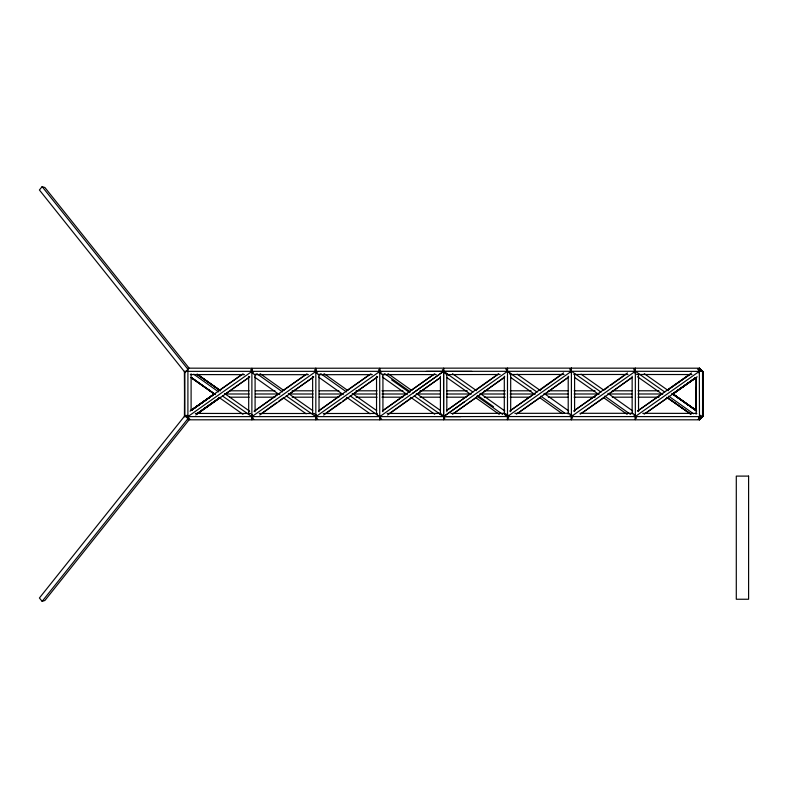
<?xml version="1.0" encoding="UTF-8"?>
<svg xmlns="http://www.w3.org/2000/svg" width="788" height="788" viewBox="0 0 788 788"><rect width="100%" height="100%" fill="white"/><g stroke="black" fill="none" stroke-linecap="round" stroke-linejoin="round"><path stroke-width="1.18" d="M460.783 416.606L184.707 416.616L184.49 371.414L184.51 416.625L184.717 371.365L507.482 371.315L507.492 368.114L699.527 368.203M191.1 410.499L191.11 373.808M248.693 414.242L248.693 376.359M253.736 419.295L251.914 416.665L251.904 414.557L251.884 419.886L251.894 368.272L187.918 368.163L187.899 419.807L699.488 419.817L699.33 368.154L702.719 371.404L700.532 371.404L702.709 371.404L702.689 416.616L699.38 419.817L702.541 416.606L702.719 371.414L699.527 369.552M255.085 411.799L255.095 373.916M312.629 414.252L312.639 376.369M315.84 414.567L315.83 419.896L315.83 371.503L314.609 369.739M319.022 411.809L319.032 373.926M376.536 414.222L376.536 376.339M442.383 369.641L443.634 371.365L443.614 419.807L443.614 368.183L443.595 371.375L379.747 416.665L379.737 419.866L379.727 368.252L379.786 371.444M382.929 411.779L382.929 373.886M440.413 414.163L440.423 376.27M446.816 411.72L446.816 373.827M504.3 414.094L504.3 376.201M505.65 368.705L507.482 371.325L507.502 419.738L507.452 416.537L702.689 416.616L702.669 371.404L699.517 369.562L702.669 371.404L702.581 416.616L699.33 418.448M510.693 411.651L510.693 373.758M568.207 414.055L568.207 376.171M571.399 371.266L571.399 416.478L572.62 418.241M574.6 411.602L574.6 373.719M632.143 414.064L632.143 376.181M635.345 371.276L635.345 419.699L635.325 416.507L633.503 413.897M638.536 411.622L638.536 373.739M696.129 414.163L696.129 377.472L696.178 410.509L696.198 387.292M696.159 410.489L696.198 401.939M699.32 419.797L699.35 416.606M42.138 601.352L187.908 418.724L185.16 415.374L39.4 598.013L42.138 601.352L44.886 600.486L189.11 419.777M42.138 186.648L39.4 189.987L185.17 372.606L187.908 369.257L42.138 186.648L44.886 187.514L189.12 368.203M698.464 418.497L700.099 417.039M505.62 416.537L507.206 415.148M698.188 419.383L701.34 416.616M186.057 371.365L187.633 369.986M252.199 372.852L253.785 371.473M316.136 372.872L317.722 371.483M380.023 372.832L381.609 371.444M569.507 416.497L571.093 415.109M633.453 416.507L635.039 415.118M698.818 418.684L701.192 416.606M698.365 419.472L701.635 416.616M255.539 410.371L279.297 393.36M262.089 413.07L276.943 402.432M278.922 401.013L283.867 397.467M318.49 411.1L343.233 393.36M326.035 413.079L340.879 402.441M342.859 401.023L347.813 397.477M539.425 390.523L561.194 374.901M543.996 394.63L568.739 376.881M603.362 390.513L608.306 386.967M610.286 385.549L625.14 374.911M607.942 394.63L631.69 377.6M382.407 411.07L407.238 393.36M389.971 413.06L411.838 397.477M475.4 390.523L497.258 374.93M479.99 394.64L504.832 376.91M191.573 410.312L215.41 393.35M197.158 413.73L220 397.467L215.971 400.294M689.086 374.95L666.52 390.681M671.819 394.63L695.666 377.659M191.395 377.708L214.366 393.941L190.873 410.479L213.814 394.217M191.405 410.312L214.366 394.049M213.981 401.713L197.01 413.73L219.773 397.566M197.552 413.572L220.61 397.319M318.973 410.558L370.902 373.788M314.599 414.951L315.85 416.685L379.757 371.424L381.579 374.054L378.447 372.35M323.671 415.069L377.59 376.881M382.869 410.528L434.779 373.729M387.568 415.03L440.472 377.521L416.379 394.493M446.757 410.459L498.666 373.66M507.482 371.325L443.605 416.616L438.571 413.079M452.45 414.261L504.359 377.462M509.639 411.1L563.568 372.911M516.337 414.192L568.256 377.422M190.903 410.469L214.848 393.507M190.066 411.178L243.049 373.798M195.749 414.99L249.737 376.9L224.541 394.502M254.041 411.247L306.995 373.817M251.914 416.665L315.86 371.463L317.682 374.093M259.725 415.059L313.683 376.92M412.597 393.291L443.565 371.394L448.559 374.921M464.546 401.772L443.565 416.606L442.373 414.872M573.556 411.06L627.504 372.921M580.244 414.163L632.193 377.432M691.49 372.98L637.502 411.07L662.688 393.478M644.18 414.183L697.173 376.792M673.839 393.232L695.834 377.698L673.75 393.242M672.381 394.483L696.375 377.541M410.686 390.681L433.755 374.418M446.786 410.459L470.86 393.507M453.484 413.572L476.553 397.319M667.14 390.523L689.382 374.901M673.385 393.33L695.41 377.797M218.867 390.671L242.014 374.477M346.681 390.671L369.848 374.467M352.354 394.502L377.541 376.881M510.703 410.39L534.875 393.488M517.391 413.523L540.558 397.319M645.224 413.493L668.362 397.31M282.734 390.671L305.931 374.487M288.418 394.512L313.624 376.92M574.61 410.361L598.821 393.478M582.302 412.784L604.495 397.319M184.707 416.625L187.111 415.237M699.439 418.467L702.689 416.616L700.453 416.616L702.679 416.625L700.128 415.227M698.641 418.664L700.788 417.541M450.982 413.404L505.039 413.345M426.347 371.394L471.845 371.394M573.861 374.477L627.967 374.487M318.293 374.684L372.36 374.645M382.19 374.645L436.247 374.586M446.077 374.576L500.134 374.517M509.954 374.507L564.031 374.477M254.357 374.664L308.453 374.684M229.515 390.799L249.166 390.799M255.312 390.799L274.963 390.799M292.171 390.799L313.072 390.799M319.219 390.799L338.899 390.799M356.117 390.799L377.048 390.799M381.973 390.799L402.904 390.799M420.004 390.799L440.591 390.799M446.648 390.799L467.235 390.799M484.325 390.799L505.256 390.799M510.181 390.799L531.112 390.799M548.34 390.799L568.01 390.799M574.156 390.799L595.058 390.799M612.266 390.789L631.917 390.789M638.063 390.789L658.935 390.789M224.649 393.99L249.215 393.99M255.351 393.99L279.917 394M288.526 394L313.122 394M319.268 394L342.632 394M352.463 394L377.088 394M382.013 394L406.638 394M416.369 394L440.591 394M446.648 394L470.869 394M480.601 394L505.226 394M510.151 394L534.766 394M544.597 394L567.961 393.99M574.107 393.99L598.703 393.99M608.543 393.99L631.877 393.99M638.014 393.99L662.58 393.99M229.515 397.191L249.166 397.191M255.312 397.191L274.963 397.191M292.171 397.191L313.072 397.191M319.219 397.191L338.899 397.191M356.117 397.191L377.048 397.191M381.973 397.191L402.904 397.191M420.004 397.191L440.591 397.191M446.648 397.191L466.023 397.191M484.325 397.191L505.256 397.191M510.181 397.191L529.881 397.191M548.34 397.191L568.01 397.191M574.156 397.191L595.068 397.191M612.266 397.191L631.917 397.182M638.063 397.182L658.935 397.182M580.007 413.296L632.882 413.306M514.869 413.336L568.936 413.296M259.262 413.493L314.599 413.503M323.198 413.503L377.275 413.473M387.095 413.464L441.152 413.414M636.566 374.487L691.943 374.546M190.371 374.566L244.507 374.655M642.732 413.316L696.878 413.404M195.296 413.424L250.663 413.483M702.719 371.404L699.34 369.552M508.782 415.631L505.66 413.917L508.723 418.28M572.689 415.591L569.566 413.867L571.379 416.517L635.315 371.306L702.709 371.404L699.33 368.154L699.32 373.482M581.061 374.172L603.559 390.001M572.679 372.172L601.037 392.138M574.452 377.334L598.9 394.542M517.155 374.192L540.598 390.69M508.772 372.212L537.101 392.148M510.545 377.363L534.963 394.552M452.479 373.709L476.553 390.681M444.915 372.291L472.997 392.079M446.786 377.531L470.86 394.493M416.379 393.507L440.443 410.459M414.242 395.911L442.314 415.69M410.686 397.319L434.749 414.271M352.275 393.448L376.684 410.617M350.128 395.842L378.447 415.769M346.641 397.3L370.074 413.789M288.329 393.448L312.777 410.646M286.192 395.852L314.55 415.808M283.68 397.989L306.168 413.808M224.55 393.507L249.707 411.238M222.433 395.931L250.604 415.778M218.857 397.319L242.999 414.33M673.208 394.217L696.287 410.479L672.381 393.498M644.229 373.64L668.372 390.661M673.385 394.68L688.397 405.278M690.396 406.687L695.4 410.223M636.625 372.192L664.796 392.05M667.357 397.566L690.367 413.818M666.52 397.319L690.199 413.73M637.522 376.743L662.678 394.473M508.506 372.103L510.506 373.512M477.538 395.409L493.524 406.716M504.517 414.488L506.507 415.897M391.616 379.875L409.593 392.591M376.625 414.488L378.624 415.897M197.532 374.438L220.61 390.681M220.551 390.681L197 374.28L219.96 390.523M191.73 377.797L213.745 393.33M190.844 377.55L214.848 394.483M673.346 394.217L696.336 410.479M673.839 394.758L695.804 410.312M479.981 393.34L504.812 410.952M476.819 396.108L502.646 414.429M475.41 397.477L499.247 414.38M387.982 373.611L411.829 390.523M384.583 373.561L410.42 391.882M382.416 377.038L407.248 394.66M671.819 393.34L696.661 411.011M668.657 396.108L693.499 413.779M667.229 397.457L691.066 414.419M607.922 393.33L632.665 410.922M604.751 396.098L630.489 414.399M603.372 397.467L627.13 414.35M543.986 393.33L568.719 410.912M540.814 396.108L564.563 412.981M539.435 397.477L562.199 413.641M324.045 373.64L347.794 390.523M320.686 373.601L346.424 391.892M318.51 377.068L343.253 394.66M260.109 373.62L283.857 390.523M256.75 373.581L282.478 391.882M254.563 377.058L279.307 394.66M197.158 374.251L220 390.523M193.74 374.192L218.572 391.872M191.573 377.669L215.41 394.64M633.463 371.286L635.847 373.364M569.527 371.276L571.113 372.665M315.318 414.626L317.702 416.704M251.382 414.606L253.766 416.685M698.385 368.548L701.655 371.404M698.818 369.276L701.182 371.355M186.047 416.616L187.623 417.995M698.207 368.636L701.369 371.404M378.516 369.7L379.757 371.424M444.846 418.349L443.605 416.616L507.472 416.537L571.379 371.296L569.557 368.666M636.566 418.251L635.325 416.517L699.311 371.365L697.488 368.745M250.673 369.72L253.736 374.083M443.634 371.365L444.856 373.118M379.747 416.665L381.579 419.275M189.75 419.226L187.918 416.606L251.904 371.463L251.904 368.272L507.492 368.114L507.452 371.315L635.295 371.286L635.335 373.423L635.345 368.094L635.315 371.286L633.493 368.676M315.85 416.685L317.672 419.315M571.399 368.085L571.359 371.276L571.399 368.085M748.6 476.1L736.288 476.1L736.288 599.244L748.6 599.244L748.6 476.1M702.6 371.404L702.581 416.616L702.541 371.394M571.399 419.689L571.349 416.497L571.399 419.689M315.88 371.483L315.83 368.291L315.88 371.483"/></g></svg>
